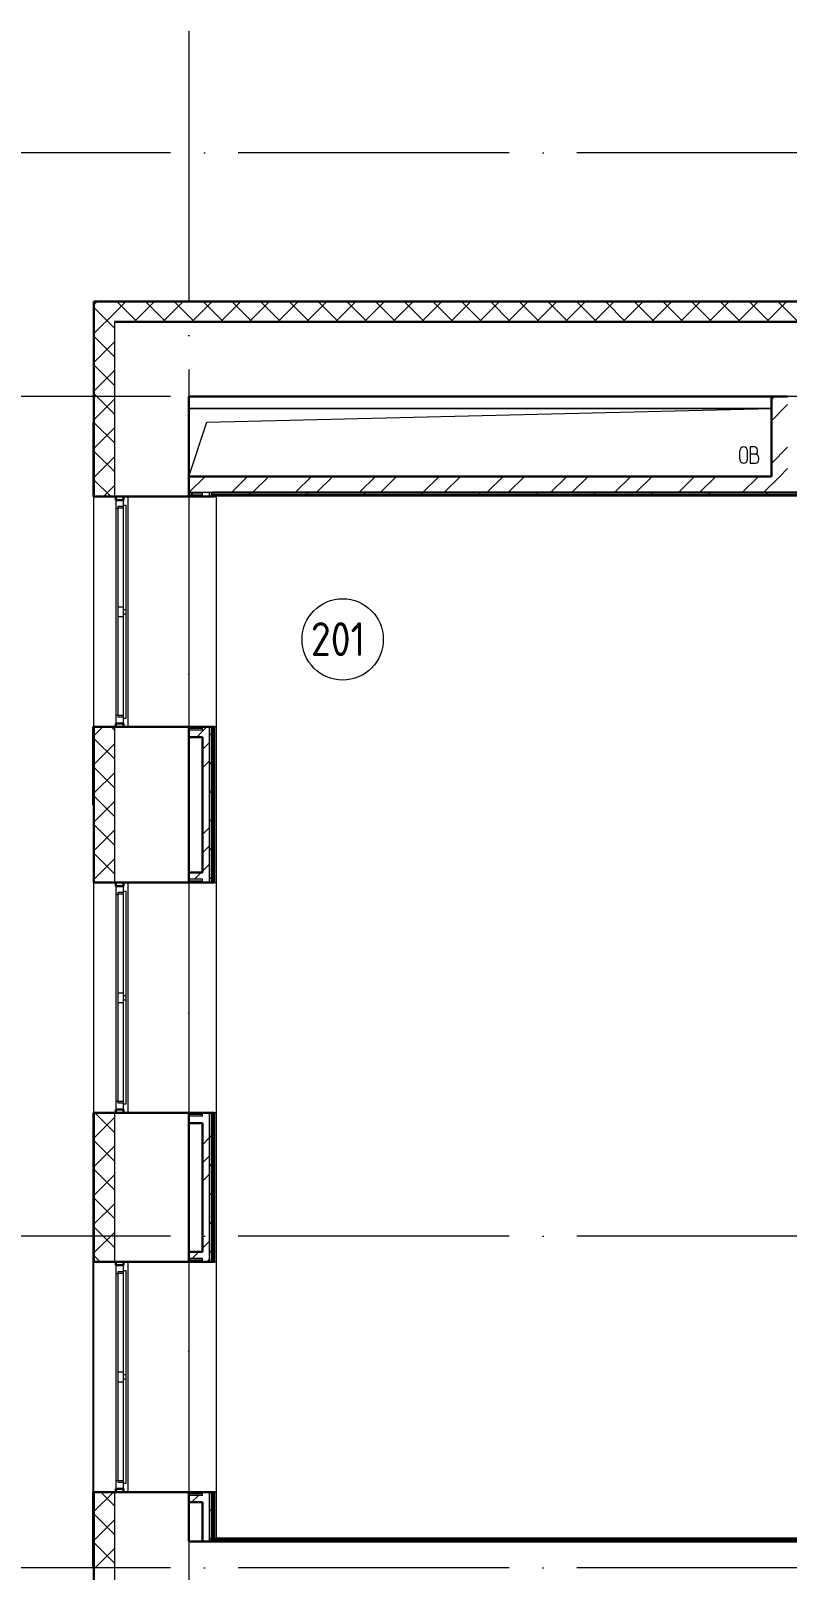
# Model space of a CAD drawing. Header units: millimetres. Extents: x -259809 to 472825, y -397243 to 31861.
# Drawn here: x 99658 to 105243, y -365179 to -353812 of the extents above; entities that cross this region are included whole.
import ezdxf

# ---------------------------------------------------------------- set-up
doc = ezdxf.new("R2010")
doc.units = ezdxf.units.MM
doc.linetypes.add('ADSK_Линия сетки', pattern=[25, 20, -2.5, 0, -2.5])
for name, color, linetype, lineweight in [('_ Окна', 252, 'Continuous', 30), ('Марки помещений', 252, 'Continuous', 20), ('Ограждение', 252, 'Continuous', 9), ('Окна', 252, 'Continuous', 9), ('Оси', 252, 'Continuous', 9), ('Перекрытие', 252, 'Continuous', 18), ('Стены внутренние', 252, 'Continuous', 18), ('Стены наружные', 252, 'Continuous', 18), ('Стены штриховка', 7, 'Continuous', 9)]:
    doc.layers.add(name, color=color, linetype=linetype, lineweight=lineweight)
doc.styles.add('GOST Common_2', font='', dxfattribs={"width": 0.9, "height": 250})
doc.styles.get('GOST Common_2').set_extended_font_data('GOST type B')

# ---------------------------------------------------------------- blocks, each defined once
blk = doc.blocks.new('2 этаж')
at = {"color": 251, "lineweight": 18, "true_color": 0x636466}
for p, q in [((104976, -3929), (100676, -3929)), ((100808, -4029), (104976, -3929)), ((100676, -4429), (100808, -4029)), ((104743, -4303), (104743, -4241)), ((104800, -4303), (104800, -4241)), ((104850, -4212), (104820, -4212)), ((104820, -4212), (104820, -4332)), ((104854, -4265), (104820, -4265)), ((104874, -4245), (104874, -4235)), ((104884, -4305), (104884, -4295)), ((104820, -4332), (104857, -4332))]:
    blk.add_line(p, q, dxfattribs=at)
for centre, radius, start, end in [((104771, -4241), 28.7, 0, 180), ((104771, -4303), 28.7, 180, 0), ((104850, -4235), 23.3, 0, 90), ((104854, -4245), 20, 270, 0), ((104854, -4295), 30, 0, 90), ((104857, -4305), 26.7, 270, 0)]:
    blk.add_arc(centre, radius, start, end, dxfattribs=at)
at = {"layer": '_ Окна', "color": 251, "true_color": 0x636466}
for p, q in [((100136, -4579), (100136, -4604)), ((100136, -4604), (100194, -4604)), ((100194, -4604), (100194, -4579)), ((100194, -6254), (100136, -6254)), ((100136, -6254), (100136, -6279)), ((100194, -6279), (100194, -6254)), ((100136, -7429), (100136, -7454)), ((100136, -7454), (100194, -7454)), ((100194, -7454), (100194, -7429)), ((100194, -9104), (100136, -9104)), ((100136, -9104), (100136, -9129)), ((100194, -9129), (100194, -9104)), ((100136, -10229), (100136, -10254)), ((100194, -10254), (100194, -10229)), ((100136, -10254), (100194, -10254)), ((100194, -11904), (100136, -11904)), ((100136, -11904), (100136, -11929)), ((100194, -11929), (100194, -11904))]:
    blk.add_line(p, q, dxfattribs=at)
at = {"layer": '_ Окна', "color": 251, "lineweight": 18, "true_color": 0x636466}
for p, q in [((100194, -4604), (100136, -4604)), ((100136, -4604), (100136, -4664)), ((100153, -4650), (100194, -4650)), ((100153, -4662), (100153, -4650)), ((100194, -4642), (100194, -4604)), ((100136, -4664), (100153, -4668)), ((100153, -6190), (100136, -6195)), ((100136, -6195), (100136, -6254)), ((100153, -6208), (100153, -6196)), ((100194, -6208), (100153, -6208)), ((100194, -6254), (100194, -6216)), ((100136, -6254), (100194, -6254)), ((100194, -7454), (100136, -7454)), ((100136, -7454), (100136, -7514)), ((100153, -7500), (100194, -7500)), ((100153, -7512), (100153, -7500)), ((100194, -7492), (100194, -7454)), ((100136, -7514), (100153, -7518)), ((100153, -9040), (100136, -9045)), ((100136, -9045), (100136, -9104)), ((100153, -9058), (100153, -9046)), ((100194, -9058), (100153, -9058)), ((100194, -9104), (100194, -9066)), ((100136, -9104), (100194, -9104)), ((100194, -10254), (100136, -10254)), ((100136, -10254), (100136, -10314)), ((100136, -10314), (100153, -10318)), ((100153, -10300), (100194, -10300)), ((100153, -10312), (100153, -10300)), ((100194, -10292), (100194, -10254)), ((100153, -11840), (100136, -11845)), ((100136, -11845), (100136, -11904)), ((100136, -11904), (100194, -11904)), ((100153, -11858), (100153, -11846)), ((100194, -11858), (100153, -11858)), ((100194, -11904), (100194, -11866))]:
    blk.add_line(p, q, dxfattribs=at)
at = {"layer": 'Марки помещений', "color": 251, "true_color": 0x636466}
blk.add_circle((101811, -5633), 300, dxfattribs=at)
at = {"layer": 'Ограждение', "color": 251, "true_color": 0x636466}
for p, q in [((100226, -4579), (100226, -6279)), ((100676, -4579), (100676, -6279)), ((100861, -4579), (100876, -4579)), ((100876, -4569), (100876, -12274)), ((100876, -4574), (106601, -4574)), ((100876, -4579), (100876, -6279)), ((100876, -6279), (100861, -6279)), ((100226, -7429), (100226, -9129)), ((100676, -7429), (100676, -9129)), ((100861, -7429), (100876, -7429)), ((100876, -7429), (100876, -9129)), ((100876, -9129), (100861, -9129)), ((100226, -10229), (100226, -11929)), ((100676, -10229), (100676, -11929)), ((100861, -10229), (100876, -10229)), ((100876, -10229), (100876, -11929)), ((100876, -11929), (100861, -11929)), ((106606, -12269), (100876, -12269))]:
    blk.add_line(p, q, dxfattribs=at)
at = {"layer": 'Окна', "color": 251, "true_color": 0x636466}
for p, q in [((100194, -5414), (100194, -4642)), ((100194, -4642), (100211, -4642)), ((100211, -4642), (100211, -5414)), ((100136, -4664), (100136, -6195)), ((100153, -5394), (100153, -4662)), ((100153, -4662), (100194, -4662)), ((100153, -5464), (100153, -5394)), ((100194, -5394), (100153, -5394)), ((100194, -5444), (100194, -5414)), ((100211, -5414), (100194, -5414)), ((100194, -6216), (100194, -5444)), ((100194, -5444), (100211, -5444)), ((100211, -5414), (100211, -5444)), ((100211, -5444), (100211, -6216)), ((100153, -6196), (100153, -5464)), ((100153, -5464), (100194, -5464)), ((100194, -6196), (100153, -6196)), ((100211, -6216), (100194, -6216)), ((100194, -8264), (100194, -7492)), ((100194, -7492), (100211, -7492)), ((100211, -7492), (100211, -8264)), ((100136, -7514), (100136, -9045)), ((100153, -8244), (100153, -7512)), ((100153, -7512), (100194, -7512)), ((100153, -8314), (100153, -8244)), ((100194, -8244), (100153, -8244)), ((100194, -8294), (100194, -8264)), ((100211, -8264), (100194, -8264)), ((100194, -9066), (100194, -8294)), ((100194, -8294), (100211, -8294)), ((100211, -8264), (100211, -8294)), ((100211, -8294), (100211, -9066)), ((100153, -9046), (100153, -8314)), ((100153, -8314), (100194, -8314)), ((100194, -9046), (100153, -9046)), ((100211, -9066), (100194, -9066)), ((100136, -10314), (100136, -11845)), ((100153, -11044), (100153, -10312)), ((100153, -10312), (100194, -10312)), ((100194, -11064), (100194, -10292)), ((100194, -10292), (100211, -10292)), ((100211, -10292), (100211, -11064)), ((100153, -11114), (100153, -11044)), ((100194, -11044), (100153, -11044)), ((100153, -11846), (100153, -11114)), ((100153, -11114), (100194, -11114)), ((100194, -11094), (100194, -11064)), ((100211, -11064), (100194, -11064)), ((100194, -11866), (100194, -11094)), ((100194, -11094), (100211, -11094)), ((100211, -11064), (100211, -11094)), ((100211, -11094), (100211, -11866)), ((100194, -11846), (100153, -11846)), ((100211, -11866), (100194, -11866))]:
    blk.add_line(p, q, dxfattribs=at)
at = {"layer": 'Оси', "color": 251, "linetype": 'ADSK_Линия сетки', "ltscale": 100, "true_color": 0x636466}
for p, q in [((100676, -1139), (100676, -32265)), ((170543, -2039), (93566, -2039)), ((170543, -3839), (93566, -3839)), ((170543, -10039), (93566, -10039)), ((170543, -12489), (93566, -12489))]:
    blk.add_line(p, q, dxfattribs=at)
at = {"layer": 'Перекрытие', "color": 251, "ltscale": 100, "true_color": 0x636466}
blk.add_line((100676, -3929), (104976, -3929), dxfattribs=at)
at = {"layer": 'Стены внутренние', "color": 251, "lineweight": 30, "true_color": 0x636466}
for p, q in [((99974, -3137), (99974, -4579)), ((107351, -3137), (99974, -3137)), ((107351, -3289), (100126, -3289)), ((100126, -3289), (107351, -3289)), ((100676, -4429), (100676, -3839)), ((100676, -3839), (104976, -3839)), ((99974, -4579), (100676, -4579)), ((100676, -6279), (99974, -6279)), ((99974, -6279), (99974, -7429)), ((100676, -7354), (100676, -6354)), ((99974, -7429), (100676, -7429)), ((100676, -9129), (99974, -9129)), ((99974, -9129), (99974, -10229)), ((100676, -10154), (100676, -9204)), ((99974, -10229), (100676, -10229)), ((100676, -11929), (99974, -11929)), ((99974, -11929), (99974, -19341)), ((100676, -12294), (100676, -12004)), ((100776, -12294), (100676, -12294)), ((100851, -12294), (100851, -12294))]:
    blk.add_line(p, q, dxfattribs=at)
at = {"layer": 'Стены внутренние', "color": 251, "linetype": 'Continuous', "lineweight": 9, "true_color": 0x636466}
for p, q in [((99976, -3161), (99998, -3139)), ((100126, -3223), (100210, -3139)), ((100294, -3289), (100144, -3139)), ((100272, -3289), (100422, -3139)), ((100506, -3289), (100356, -3139)), ((100444, -3139), (100443, -3137)), ((100484, -3289), (100634, -3139)), ((100718, -3289), (100568, -3139)), ((100697, -3289), (100847, -3139)), ((100930, -3289), (100780, -3139)), ((100909, -3289), (101059, -3139)), ((101142, -3289), (100992, -3139)), ((101121, -3289), (101271, -3139)), ((101354, -3289), (101204, -3139)), ((101333, -3289), (101483, -3139)), ((101566, -3289), (101416, -3139)), ((101545, -3289), (101695, -3139)), ((101779, -3289), (101629, -3139)), ((101757, -3289), (101907, -3139)), ((101769, -3137), (101768, -3139)), ((101991, -3289), (101841, -3139)), ((101852, -3139), (101851, -3137)), ((101969, -3289), (102119, -3139)), ((102203, -3289), (102053, -3139)), ((102181, -3289), (102331, -3139)), ((102415, -3289), (102265, -3139)), ((102394, -3289), (102544, -3139)), ((102439, -3139), (102438, -3137)), ((102627, -3289), (102477, -3139)), ((102590, -3137), (102589, -3139)), ((102606, -3289), (102756, -3139)), ((102839, -3289), (102689, -3139)), ((102818, -3289), (102968, -3139)), ((102825, -3137), (102824, -3139)), ((103051, -3289), (102901, -3139)), ((103030, -3289), (103180, -3139)), ((103264, -3289), (103114, -3139)), ((103242, -3289), (103392, -3139)), ((103476, -3289), (103326, -3139)), ((103454, -3289), (103604, -3139)), ((103688, -3289), (103538, -3139)), ((103646, -3138), (103645, -3139)), ((103666, -3289), (103816, -3139)), ((103900, -3289), (103750, -3139)), ((103879, -3289), (104029, -3139)), ((104112, -3289), (103962, -3139)), ((104091, -3289), (104241, -3139)), ((104324, -3289), (104174, -3139)), ((104303, -3289), (104453, -3139)), ((104316, -3139), (104315, -3137)), ((104536, -3289), (104386, -3139)), ((104515, -3289), (104665, -3139)), ((104748, -3289), (104598, -3139)), ((104727, -3289), (104877, -3139)), ((104961, -3289), (104811, -3139)), ((104939, -3289), (105089, -3139)), ((105173, -3289), (105023, -3139)), ((100126, -3334), (99976, -3184)), ((99976, -3373), (100126, -3223)), ((99976, -3378), (99976, -3378)), ((100126, -3546), (99976, -3396)), ((99976, -3585), (100126, -3436)), ((100126, -3758), (99976, -3608)), ((99976, -3797), (100126, -3648)), ((100126, -3970), (99976, -3820)), ((99976, -4009), (100126, -3860)), ((99976, -3988), (99976, -3988)), ((100126, -4182), (99976, -4033)), ((99976, -4222), (100126, -4072)), ((99976, -4191), (99976, -4191)), ((100126, -4394), (99976, -4245)), ((99977, -4434), (100126, -4284)), ((99976, -4496), (99976, -4496)), ((100099, -4579), (99977, -4457)), ((100045, -4577), (100126, -4496)), ((99976, -4563), (99974, -4560)), ((99985, -4579), (99984, -4577)), ((99976, -6343), (100038, -6281)), ((100126, -6304), (100102, -6279)), ((100126, -6516), (99976, -6366)), ((99976, -6555), (100126, -6405)), ((99976, -6426), (99976, -6426)), ((100126, -6728), (99976, -6578)), ((99976, -6767), (100126, -6618)), ((99976, -6731), (99976, -6731)), ((100126, -6940), (99976, -6790)), ((99976, -6979), (100126, -6830)), ((100126, -7152), (99976, -7002)), ((99976, -7191), (100126, -7042)), ((100126, -7364), (99976, -7215)), ((99977, -7403), (100126, -7254)), ((99976, -7340), (99976, -7340)), ((99977, -7427), (99977, -7427)), ((99976, -9313), (100126, -9163)), ((100126, -9273), (99984, -9131)), ((100126, -9486), (99976, -9336)), ((99976, -9525), (100126, -9375)), ((100126, -9698), (99976, -9548)), ((99976, -9576), (99976, -9576)), ((99976, -9737), (100126, -9587)), ((100126, -9910), (99976, -9760)), ((99976, -9779), (99976, -9779)), ((99976, -9949), (100126, -9800)), ((100126, -10122), (99976, -9972)), ((99976, -10084), (99976, -10084)), ((99977, -10161), (100126, -10012)), ((100019, -10227), (99977, -10185)), ((100121, -10229), (100126, -10224)), ((99976, -12071), (100118, -11929)), ((100007, -11931), (100006, -11931)), ((100126, -12031), (100026, -11931)), ((99976, -12014), (99977, -12014)), ((100126, -12243), (99976, -12093)), ((99976, -12283), (100126, -12133)), ((100126, -12455), (99976, -12305)), ((99976, -12319), (99977, -12319)), ((99976, -12495), (100126, -12345))]:
    blk.add_line(p, q, dxfattribs=at)
at = {"layer": 'Стены внутренние', "color": 251, "true_color": 0x636466}
for p, q in [((100126, -3289), (100126, -4579)), ((99974, -6279), (99974, -4579)), ((100126, -6279), (100126, -7429)), ((99974, -9129), (99974, -7429)), ((100126, -9129), (100126, -10229)), ((99974, -11929), (99974, -10229)), ((100126, -11929), (100126, -19189))]:
    blk.add_line(p, q, dxfattribs=at)
at = {"layer": 'Стены наружные', "color": 251, "linetype": 'Continuous', "lineweight": 9, "true_color": 0x636466}
for p, q in [((104976, -3862), (104999, -3839)), ((104976, -4019), (105096, -3899)), ((104976, -4334), (105096, -4214)), ((100676, -4548), (100795, -4429)), ((100989, -4549), (101109, -4429)), ((101146, -4549), (101266, -4429)), ((101460, -4549), (101580, -4429)), ((101617, -4549), (101737, -4429)), ((101932, -4549), (102052, -4429)), ((102089, -4549), (102209, -4429)), ((102403, -4549), (102523, -4429)), ((102560, -4549), (102680, -4429)), ((102875, -4549), (102995, -4429)), ((103032, -4549), (103152, -4429)), ((103346, -4549), (103466, -4429)), ((103503, -4549), (103623, -4429)), ((103818, -4549), (103938, -4429)), ((103975, -4549), (104095, -4429)), ((104289, -4549), (104409, -4429)), ((104446, -4549), (104566, -4429)), ((104761, -4549), (104881, -4429)), ((104918, -4549), (105038, -4429)), ((105038, -4429), (105096, -4371)), ((100679, -4579), (100692, -4567)), ((100692, -4567), (100704, -4554)), ((100901, -4569), (100906, -4564)), ((100972, -4569), (100977, -4564)), ((101043, -4569), (101048, -4564)), ((101114, -4569), (101119, -4564)), ((101119, -4564), (101134, -4549)), ((101184, -4569), (101189, -4564)), ((101255, -4569), (101260, -4564)), ((101326, -4569), (101331, -4564)), ((101396, -4569), (101401, -4564)), ((101467, -4569), (101472, -4564)), ((101538, -4569), (101543, -4564)), ((101543, -4564), (101558, -4549)), ((101609, -4569), (101614, -4564)), ((101679, -4569), (101684, -4564)), ((101750, -4569), (101755, -4564)), ((101821, -4569), (101826, -4564)), ((101891, -4569), (101896, -4564)), ((101962, -4569), (101967, -4564)), ((101967, -4564), (101982, -4549)), ((102033, -4569), (102038, -4564)), ((102104, -4569), (102109, -4564)), ((102174, -4569), (102179, -4564)), ((102245, -4569), (102250, -4564)), ((102316, -4569), (102321, -4564)), ((102386, -4569), (102391, -4564)), ((102391, -4564), (102406, -4549)), ((102457, -4569), (102462, -4564)), ((102528, -4569), (102533, -4564)), ((102599, -4569), (102604, -4564)), ((102669, -4569), (102674, -4564)), ((102740, -4569), (102745, -4564)), ((102811, -4569), (102816, -4564)), ((102816, -4564), (102831, -4549)), ((102881, -4569), (102886, -4564)), ((102952, -4569), (102957, -4564)), ((103023, -4569), (103028, -4564)), ((103094, -4569), (103099, -4564)), ((103164, -4569), (103169, -4564)), ((103235, -4569), (103240, -4564)), ((103240, -4564), (103255, -4549)), ((103306, -4569), (103311, -4564)), ((103376, -4569), (103381, -4564)), ((103447, -4569), (103452, -4564)), ((103518, -4569), (103523, -4564)), ((103588, -4569), (103593, -4564)), ((103659, -4569), (103664, -4564)), ((103664, -4564), (103679, -4549)), ((103730, -4569), (103735, -4564)), ((103801, -4569), (103806, -4564)), ((103871, -4569), (103876, -4564)), ((103942, -4569), (103947, -4564)), ((104013, -4569), (104018, -4564)), ((104083, -4569), (104088, -4564)), ((104088, -4564), (104103, -4549)), ((104154, -4569), (104159, -4564)), ((104225, -4569), (104230, -4564)), ((104296, -4569), (104301, -4564)), ((104366, -4569), (104371, -4564)), ((104437, -4569), (104442, -4564)), ((104508, -4569), (104513, -4564)), ((104513, -4564), (104528, -4549)), ((104578, -4569), (104583, -4564)), ((104649, -4569), (104654, -4564)), ((104720, -4569), (104725, -4564)), ((104791, -4569), (104796, -4564)), ((104861, -4569), (104866, -4564)), ((104932, -4569), (104937, -4564)), ((104937, -4564), (104952, -4549)), ((105003, -4569), (105008, -4564)), ((105073, -4569), (105078, -4564)), ((100676, -6280), (100676, -6279)), ((100733, -6354), (100776, -6311)), ((100776, -6311), (100808, -6279)), ((100826, -6342), (100839, -6329)), ((100839, -6329), (100851, -6317)), ((100856, -6312), (100861, -6307)), ((100776, -6446), (100826, -6396)), ((100856, -6382), (100861, -6377)), ((100856, -6453), (100861, -6448)), ((100776, -6581), (100826, -6531)), ((100826, -6554), (100839, -6541)), ((100839, -6541), (100851, -6529)), ((100851, -6529), (100856, -6524)), ((100856, -6524), (100861, -6519)), ((100856, -6595), (100861, -6590)), ((100856, -6665), (100861, -6660)), ((100826, -6766), (100839, -6754)), ((100839, -6754), (100851, -6741)), ((100856, -6736), (100861, -6731)), ((100856, -6807), (100861, -6802)), ((100856, -6877), (100861, -6872)), ((100776, -7074), (100826, -7024)), ((100826, -6978), (100839, -6966)), ((100839, -6966), (100851, -6953)), ((100851, -6953), (100856, -6948)), ((100856, -6948), (100861, -6943)), ((100856, -7019), (100861, -7014)), ((100776, -7209), (100826, -7159)), ((100856, -7090), (100861, -7085)), ((100856, -7160), (100861, -7155)), ((100826, -7190), (100839, -7178)), ((100839, -7178), (100851, -7165)), ((100856, -7231), (100861, -7226)), ((100716, -7404), (100766, -7354)), ((100776, -7344), (100826, -7294)), ((100839, -7390), (100851, -7377)), ((100851, -7377), (100856, -7372)), ((100856, -7302), (100861, -7297)), ((100856, -7372), (100861, -7367)), ((100826, -7402), (100839, -7390)), ((100771, -9154), (100776, -9150)), ((100856, -9140), (100861, -9135)), ((100856, -9211), (100861, -9206)), ((100776, -9364), (100826, -9314)), ((100826, -9312), (100839, -9299)), ((100839, -9299), (100851, -9287)), ((100856, -9282), (100861, -9277)), ((100856, -9352), (100861, -9347)), ((100856, -9423), (100861, -9418)), ((100776, -9499), (100826, -9449)), ((100826, -9524), (100839, -9511)), ((100839, -9511), (100851, -9499)), ((100851, -9499), (100856, -9494)), ((100856, -9494), (100861, -9489)), ((100776, -9634), (100826, -9584)), ((100856, -9564), (100861, -9559)), ((100856, -9635), (100861, -9630)), ((100826, -9736), (100839, -9723)), ((100839, -9723), (100851, -9711)), ((100856, -9706), (100861, -9701)), ((100856, -9777), (100861, -9772)), ((100856, -9847), (100861, -9842)), ((100826, -9948), (100839, -9936)), ((100839, -9936), (100851, -9923)), ((100851, -9923), (100856, -9918)), ((100856, -9918), (100861, -9913)), ((100856, -9989), (100861, -9984)), ((100776, -10128), (100826, -10078)), ((100856, -10059), (100861, -10054)), ((100699, -10204), (100749, -10154)), ((100757, -10229), (100769, -10217)), ((100769, -10217), (100776, -10210)), ((100809, -10229), (100826, -10212)), ((100826, -10160), (100839, -10148)), ((100839, -10148), (100851, -10135)), ((100856, -10130), (100861, -10125)), ((100856, -10201), (100861, -10196)), ((100741, -11942), (100754, -11929)), ((100696, -12004), (100746, -11954)), ((100729, -11954), (100741, -11942)), ((100839, -12057), (100851, -12044)), ((100851, -12044), (100856, -12039)), ((100856, -11969), (100861, -11964)), ((100856, -12039), (100861, -12034)), ((100826, -12069), (100839, -12057)), ((100856, -12110), (100861, -12105)), ((100826, -12281), (100839, -12269)), ((100839, -12269), (100851, -12256)), ((100856, -12181), (100861, -12176)), ((100856, -12251), (100861, -12246)), ((100899, -12279), (100904, -12274)), ((100970, -12279), (100975, -12274)), ((101040, -12279), (101045, -12274)), ((101111, -12279), (101116, -12274)), ((101182, -12279), (101187, -12274)), ((101253, -12279), (101258, -12274)), ((101323, -12279), (101328, -12274)), ((101394, -12279), (101399, -12274)), ((101465, -12279), (101470, -12274)), ((101535, -12279), (101540, -12274)), ((101606, -12279), (101611, -12274)), ((101677, -12279), (101682, -12274)), ((101747, -12279), (101752, -12274)), ((101818, -12279), (101823, -12274)), ((101889, -12279), (101894, -12274)), ((101960, -12279), (101965, -12274)), ((102030, -12279), (102035, -12274)), ((102101, -12279), (102106, -12274)), ((102172, -12279), (102177, -12274)), ((102242, -12279), (102247, -12274)), ((102313, -12279), (102318, -12274)), ((102384, -12279), (102389, -12274)), ((102455, -12279), (102460, -12274)), ((102525, -12279), (102530, -12274)), ((102596, -12279), (102601, -12274)), ((102667, -12279), (102672, -12274)), ((102737, -12279), (102742, -12274)), ((102808, -12279), (102813, -12274)), ((102879, -12279), (102884, -12274)), ((102950, -12279), (102955, -12274)), ((103020, -12279), (103025, -12274)), ((103091, -12279), (103096, -12274)), ((103162, -12279), (103167, -12274)), ((103232, -12279), (103237, -12274)), ((103303, -12279), (103308, -12274)), ((103374, -12279), (103379, -12274)), ((103445, -12279), (103450, -12274)), ((103515, -12279), (103520, -12274)), ((103586, -12279), (103591, -12274)), ((103657, -12279), (103662, -12274)), ((103727, -12279), (103732, -12274)), ((103798, -12279), (103803, -12274)), ((103869, -12279), (103874, -12274)), ((103940, -12279), (103945, -12274)), ((104010, -12279), (104015, -12274)), ((104081, -12279), (104086, -12274)), ((104152, -12279), (104157, -12274)), ((104222, -12279), (104227, -12274)), ((104293, -12279), (104298, -12274)), ((104364, -12279), (104369, -12274)), ((104434, -12279), (104439, -12274)), ((104505, -12279), (104510, -12274)), ((104576, -12279), (104581, -12274)), ((104647, -12279), (104652, -12274)), ((104717, -12279), (104722, -12274)), ((104788, -12279), (104793, -12274)), ((104859, -12279), (104864, -12274)), ((104929, -12279), (104934, -12274)), ((105000, -12279), (105005, -12274)), ((105071, -12279), (105076, -12274)), ((101012, -12294), (101012, -12279)), ((101612, -12294), (101612, -12279)), ((102212, -12294), (102212, -12279)), ((102812, -12294), (102812, -12279)), ((103412, -12294), (103412, -12279)), ((104012, -12294), (104012, -12279)), ((104612, -12294), (104612, -12279))]:
    blk.add_line(p, q, dxfattribs=at)
at = {"layer": 'Стены наружные', "color": 251, "lineweight": 30, "true_color": 0x636466}
for p, q in [((104976, -3839), (104976, -4429)), ((105096, -3839), (104976, -3839)), ((104976, -4429), (100676, -4429)), ((100676, -4429), (100676, -4579)), ((100676, -4579), (100861, -4579)), ((106435, -4549), (100851, -4549)), ((100851, -4549), (100851, -4564)), ((100856, -4564), (100861, -4564)), ((100861, -4579), (100861, -4569)), ((100861, -4569), (106601, -4569)), ((99969, -6279), (99969, -6854)), ((99974, -6279), (99969, -6279)), ((100861, -6279), (100676, -6279)), ((100676, -6279), (100676, -6354)), ((100676, -6354), (100776, -6354)), ((100776, -6354), (100776, -7354)), ((100861, -7429), (100861, -6279)), ((99969, -6854), (99974, -6854)), ((100776, -7354), (100676, -7354)), ((100676, -7354), (100676, -7429)), ((100676, -7429), (100861, -7429)), ((100861, -9129), (100676, -9129)), ((100676, -9129), (100676, -9204)), ((100676, -9204), (100776, -9204)), ((100776, -9204), (100776, -10154)), ((100861, -10229), (100861, -9129)), ((100776, -10154), (100676, -10154)), ((100676, -10154), (100676, -10229)), ((100676, -10229), (100861, -10229)), ((99969, -11929), (99969, -12479)), ((99974, -11929), (99969, -11929)), ((100861, -11929), (100676, -11929)), ((100676, -11929), (100676, -12004)), ((100861, -12274), (100861, -11929)), ((100676, -12004), (100776, -12004)), ((100776, -12004), (100776, -12294)), ((100856, -12279), (100856, -12274)), ((106611, -12274), (100861, -12274)), ((100776, -12294), (100851, -12294)), ((100851, -12294), (106631, -12294)), ((106616, -12279), (100856, -12279)), ((99969, -12479), (99974, -12479))]:
    blk.add_line(p, q, dxfattribs=at)
at = {"layer": 'Стены наружные', "color": 251, "true_color": 0x636466}
for p, q in [((99969, -4579), (99969, -4029)), ((99974, -4029), (99969, -4029)), ((99969, -4579), (99974, -4579)), ((99969, -11929), (99969, -9129)), ((99969, -9129), (99974, -9129)), ((99974, -9679), (99969, -9679)), ((99974, -10229), (99969, -10229))]:
    blk.add_line(p, q, dxfattribs=at)
at = {"layer": 'Стены штриховка', "color": 251, "true_color": 0x636466}
for p, q in [((107349, -3139), (99974, -3139)), ((99976, -3137), (99976, -4577)), ((99976, -4577), (100050, -4577)), ((100050, -4579), (100050, -4577)), ((100851, -4549), (100676, -4549)), ((100776, -4554), (100676, -4554)), ((100776, -4567), (100676, -4567)), ((100776, -4579), (100776, -4554)), ((100826, -4549), (100826, -4579)), ((100839, -4549), (100839, -4579)), ((100851, -4564), (100851, -4579)), ((100856, -4579), (100856, -4564)), ((100861, -4564), (106631, -4564)), ((99976, -6281), (99976, -7427)), ((100050, -6281), (99976, -6281)), ((100050, -6281), (100050, -6279)), ((100776, -6292), (100676, -6292)), ((100776, -6304), (100676, -6304)), ((100776, -6304), (100776, -6279)), ((100826, -6279), (100826, -7429)), ((100839, -6279), (100839, -7429)), ((100851, -6279), (100851, -7429)), ((100856, -7429), (100856, -6279)), ((99976, -7427), (100050, -7427)), ((100050, -7429), (100050, -7427)), ((100776, -7404), (100676, -7404)), ((100776, -7417), (100676, -7417)), ((100776, -7429), (100776, -7404)), ((99976, -9131), (99976, -10227)), ((100050, -9131), (99976, -9131)), ((100050, -9131), (100050, -9129)), ((100776, -9142), (100676, -9142)), ((100776, -9154), (100676, -9154)), ((100776, -9154), (100776, -9129)), ((100826, -9129), (100826, -10229)), ((100839, -9129), (100839, -10229)), ((100851, -9129), (100851, -10229)), ((100856, -10229), (100856, -9129)), ((99976, -10227), (100050, -10227)), ((100050, -10229), (100050, -10227)), ((100776, -10204), (100676, -10204)), ((100776, -10217), (100676, -10217)), ((100776, -10229), (100776, -10204)), ((99976, -11931), (99976, -19341)), ((100050, -11931), (99976, -11931)), ((100050, -11931), (100050, -11929)), ((100776, -11954), (100776, -11929)), ((100826, -11929), (100826, -12294)), ((100839, -11929), (100839, -12294)), ((100851, -12294), (100851, -11929)), ((100856, -12274), (100856, -11929)), ((100776, -11942), (100676, -11942)), ((100776, -11954), (100676, -11954)), ((100856, -12279), (100856, -12294))]:
    blk.add_line(p, q, dxfattribs=at)
at = {"layer": 'Марки помещений', "color": 251, "true_color": 0x636466, "style": 'GOST Common_2', "width": 0.9}
blk.add_text('201', height=250, dxfattribs=at).set_placement((101576, -5756))

msp = doc.modelspace()

# ---------------------------------------------------------------- block references
msp.add_blockref('2 этаж', (150, -352673))

doc.saveas('drawing.dxf')
